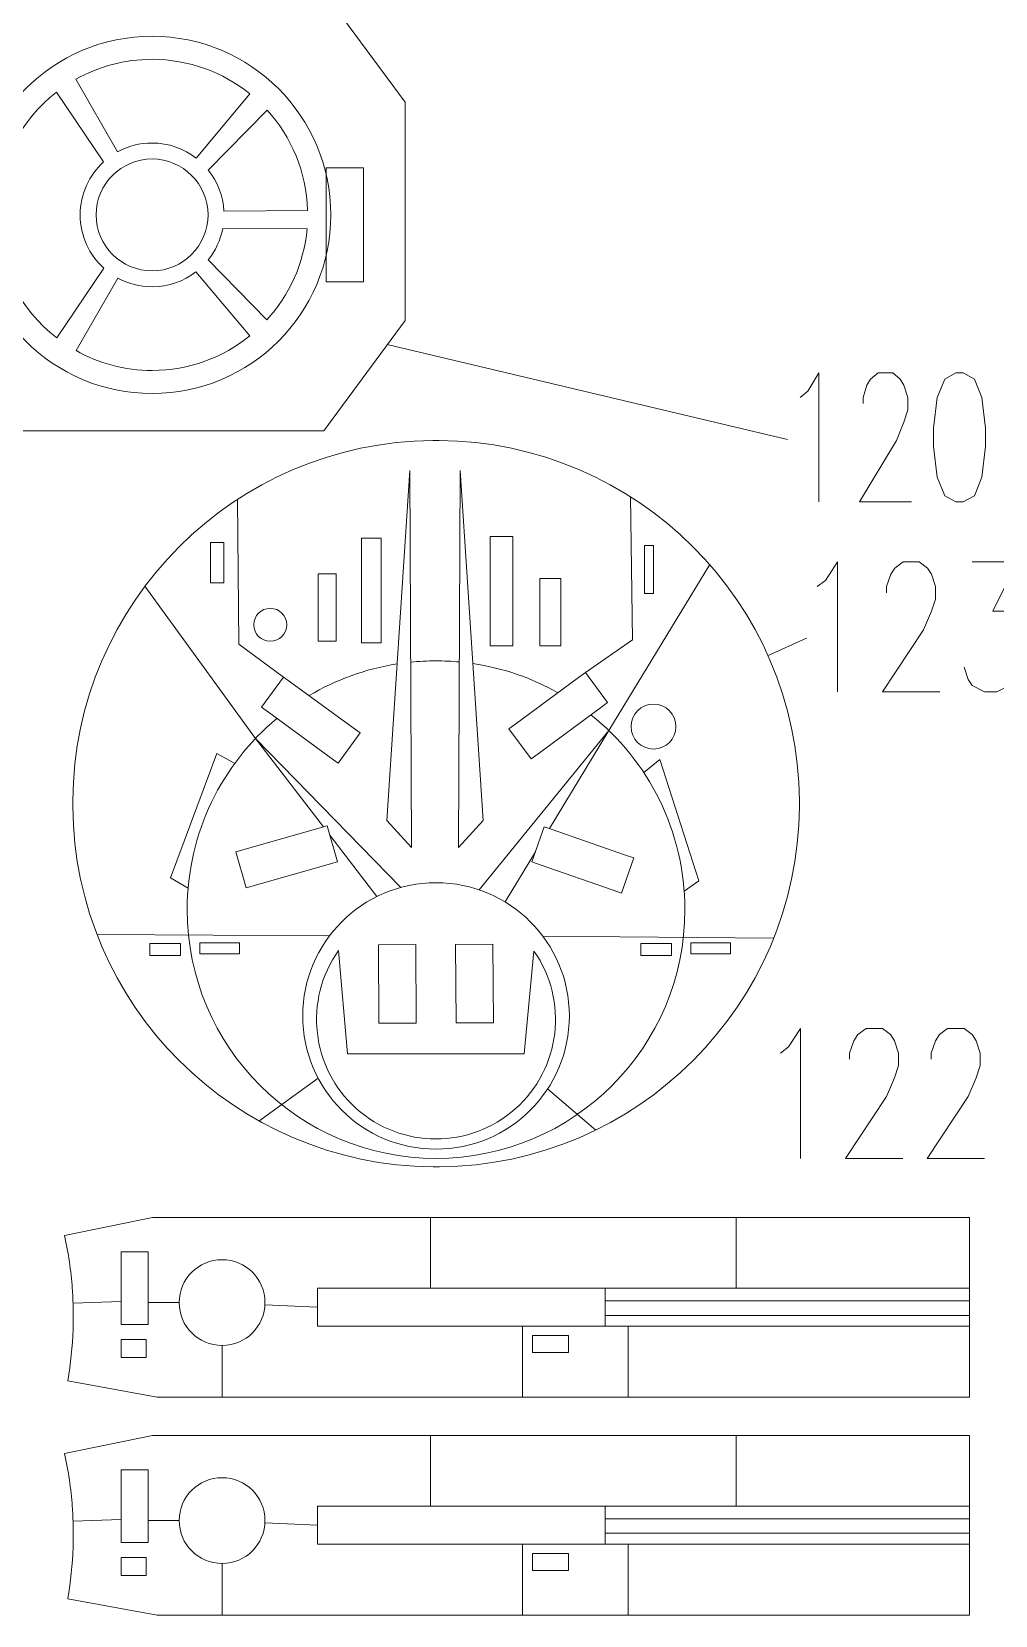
# Model space of a CAD drawing. Header units: millimetres. Extents: x -182 to 184, y -139 to 138.
# Drawn here: x -65.6 to 19.5, y -131.9 to 8.1 of the extents above; entities that cross this region are included whole.
import ezdxf

# ---------------------------------------------------------------- set-up
doc = ezdxf.new("R2010")
doc.units = ezdxf.units.MM
doc.header["$MEASUREMENT"] = 0
doc.layers.add('Layer 1', color=7, linetype='Continuous')

msp = doc.modelspace()

# ---------------------------------------------------------------- linework, layer by layer
at = {"layer": 'Layer 1', "color": 5, "lineweight": 9}
for points in [[(-49.8179, -40.6603), (-48.6273, -40.6603), (-48.6273, -37.0885), (-49.8179, -37.0885), (-49.8179, -40.6603)], [(-36.4569, -45.952), (-34.7371, -45.952), (-34.7371, -36.6916), (-36.4569, -36.6916), (-36.4569, -45.952)], [(-25.0798, -46.2165), (-23.0954, -46.2165), (-23.0954, -36.5593), (-25.0798, -36.5593), (-25.0798, -46.2165)], [(-11.4533, -41.5863), (-10.6597, -41.5863), (-10.6597, -37.3531), (-11.4533, -37.3531), (-11.4533, -41.5863)], [(-40.2932, -45.8197), (-38.7058, -45.8197), (-38.7058, -39.8665), (-40.2932, -39.8665), (-40.2932, -45.8197)], [(-20.7142, -46.2165), (-18.8622, -46.2165), (-18.8622, -40.2635), (-20.7142, -40.2635), (-20.7142, -46.2165)], [(-55.1758, -73.6011), (-52.4638, -73.6011), (-52.4638, -72.5427), (-55.1758, -72.5427), (-55.1758, -73.6011)], [(-50.744, -73.4688), (-47.2382, -73.4688), (-47.2382, -72.4766), (-50.744, -72.4766), (-50.744, -73.4688)], [(-11.7841, -73.6011), (-9.0721, -73.6011), (-9.0721, -72.5427), (-11.7841, -72.5427), (-11.7841, -73.6011)], [(-7.3523, -73.4688), (-3.8465, -73.4688), (-3.8465, -72.4766), (-7.3523, -72.4766), (-7.3523, -73.4688)], [(-57.6937, -106.2305), (-55.3125, -106.2305), (-55.3125, -99.7923), (-57.6937, -99.7923), (-57.6937, -106.2305)], [(-57.6937, -109.1408), (-55.4889, -109.1408), (-55.4889, -107.5534), (-57.6937, -107.5534), (-57.6937, -109.1408)], [(-21.3575, -108.6998), (-18.1825, -108.6998), (-18.1825, -107.2006), (-21.3575, -107.2006), (-21.3575, -108.6998)], [(-57.6937, -125.5037), (-55.3125, -125.5037), (-55.3125, -119.0655), (-57.6937, -119.0655), (-57.6937, -125.5037)], [(-57.6937, -128.414), (-55.4889, -128.414), (-55.4889, -126.8266), (-57.6937, -126.8266), (-57.6937, -128.414)], [(-21.3575, -127.973), (-18.1825, -127.973), (-18.1825, -126.4738), (-21.3575, -126.4738), (-21.3575, -127.973)]]:
    msp.add_lwpolyline(points, close=True, dxfattribs=at)
for centre, major_axis in [((-44.5267, -44.3645), (0, 1.4552)), ((-10.66, -53.3603), (0, 1.9844))]:
    msp.add_ellipse(centre, major_axis=major_axis, ratio=1, dxfattribs=at)
at = {"layer": 'Layer 1', "color": 1, "lineweight": 9}
for centre, major_axis in [((-29.8756, -78.9443), (0, 11.7788)), ((-48.7861, -104.2902), (0, 3.7923)), ((-48.7861, -123.5634), (0, 3.7923))]:
    msp.add_ellipse(centre, major_axis=major_axis, ratio=1, dxfattribs=at)
at = {"layer": 'Layer 1', "lineweight": 9}
for points, knots in [([(-32.6099, 0.5131), (-32.6099, 0.5131), (-32.6099, 1.8438), (-32.6099, 1.8438), (-32.6099, 1.8438), (-32.6099, 1.8438), (-39.327, 10.9552), (-39.327, 10.9552), (-39.327, 10.9552), (-39.327, 10.9552), (-70.3037, 10.9552), (-70.3037, 10.9552), (-70.3037, 10.9552), (-70.3037, 10.9552), (-77.3343, 1.4186), (-77.3343, 1.4186), (-77.3343, 1.4186), (-77.3343, 1.4186), (-77.3343, 0.5131), (-77.3343, 0.5131)], [0, 0, 0, 0, 0.16666667, 0.16666667, 0.16666667, 0.16666667, 0.33333333, 0.33333333, 0.33333333, 0.33333333, 0.5, 0.5, 0.5, 0.5, 0.66666667, 0.66666667, 0.66666667, 0.66666667, 1, 1, 1, 1]), ([(-32.6099, -13.9895), (-32.6099, -13.9895), (-32.6099, -11.0925), (-32.6099, -11.0925), (-32.6099, -11.0925), (-32.6099, -11.0925), (-32.6099, -0.0491), (-32.6099, -0.0491)], [0, 0, 0, 0, 0.33333333, 0.33333333, 0.33333333, 0.33333333, 1, 1, 1, 1]), ([(-36.273, -14.041), (-36.273, -14.041), (-39.575, -14.041), (-39.575, -14.041), (-39.575, -14.041), (-39.575, -14.041), (-39.575, -3.9581), (-39.575, -3.9581), (-39.575, -3.9581), (-39.575, -3.9581), (-36.273, -3.9581), (-36.273, -3.9581), (-36.273, -3.9581), (-36.273, -3.9581), (-36.273, -14.041), (-36.273, -14.041)], [0, 0, 0, 0, 0.2, 0.2, 0.2, 0.2, 0.4, 0.4, 0.4, 0.4, 0.6, 0.6, 0.6, 0.6, 1, 1, 1, 1]), ([(-77.3343, -14.5517), (-77.3343, -14.5517), (-77.3343, -17.4488), (-77.3343, -17.4488), (-77.3343, -17.4488), (-77.3343, -17.4488), (-70.1442, -27.2018), (-70.1442, -27.2018), (-70.1442, -27.2018), (-70.1442, -27.2018), (-39.8, -27.2018), (-39.8, -27.2018), (-39.8, -27.2018), (-39.8, -27.2018), (-32.6099, -17.4488), (-32.6099, -17.4488), (-32.6099, -17.4488), (-32.6099, -17.4488), (-32.6099, -14.5517), (-32.6099, -14.5517)], [0, 0, 0, 0, 0.16666667, 0.16666667, 0.16666667, 0.16666667, 0.33333333, 0.33333333, 0.33333333, 0.33333333, 0.5, 0.5, 0.5, 0.5, 0.66666667, 0.66666667, 0.66666667, 0.66666667, 1, 1, 1, 1]), ([(-38.5254, -56.5906), (-38.5254, -56.5906), (-39.1399, -56.1424), (-39.1399, -56.1424), (-39.1399, -56.1424), (-39.1399, -56.1424), (-44.6806, -52.101), (-44.6806, -52.101), (-44.6806, -52.101), (-44.6806, -52.101), (-45.2973, -51.6511), (-45.2973, -51.6511), (-45.2973, -51.6511), (-45.2973, -51.6511), (-43.3515, -48.9833), (-43.3515, -48.9833), (-43.3515, -48.9833), (-43.3515, -48.9833), (-42.7347, -49.4333), (-42.7347, -49.4333), (-42.7347, -49.4333), (-42.7347, -49.4333), (-37.1941, -53.4748), (-37.1941, -53.4748), (-37.1941, -53.4748), (-37.1941, -53.4748), (-36.5796, -53.9229), (-36.5796, -53.9229), (-36.5796, -53.9229), (-36.5796, -53.9229), (-38.5254, -56.5906), (-38.5254, -56.5906)], [0, 0, 0, 0, 0.11111111, 0.11111111, 0.11111111, 0.11111111, 0.22222222, 0.22222222, 0.22222222, 0.22222222, 0.33333333, 0.33333333, 0.33333333, 0.33333333, 0.44444444, 0.44444444, 0.44444444, 0.44444444, 0.55555556, 0.55555556, 0.55555556, 0.55555556, 0.66666667, 0.66666667, 0.66666667, 0.66666667, 0.77777778, 0.77777778, 0.77777778, 0.77777778, 1, 1, 1, 1]), ([(-15.3368, -51.6933), (-15.3368, -51.6933), (-20.8569, -55.7627), (-20.8569, -55.7627), (-20.8569, -55.7627), (-20.8569, -55.7627), (-21.47, -56.2149), (-21.47, -56.2149), (-21.47, -56.2149), (-21.47, -56.2149), (-23.4293, -53.5571), (-23.4293, -53.5571), (-23.4293, -53.5571), (-23.4293, -53.5571), (-22.8163, -53.1048), (-22.8163, -53.1048), (-22.8163, -53.1048), (-22.8163, -53.1048), (-17.2961, -49.0355), (-17.2961, -49.0355), (-17.2961, -49.0355), (-17.2961, -49.0355), (-16.6825, -48.5833), (-16.6825, -48.5833), (-16.6825, -48.5833), (-16.6825, -48.5833), (-14.7231, -51.2412), (-14.7231, -51.2412), (-14.7231, -51.2412), (-14.7231, -51.2412), (-15.3368, -51.6933), (-15.3368, -51.6933)], [0, 0, 0, 0, 0.11111111, 0.11111111, 0.11111111, 0.11111111, 0.22222222, 0.22222222, 0.22222222, 0.22222222, 0.33333333, 0.33333333, 0.33333333, 0.33333333, 0.44444444, 0.44444444, 0.44444444, 0.44444444, 0.55555556, 0.55555556, 0.55555556, 0.55555556, 0.66666667, 0.66666667, 0.66666667, 0.66666667, 0.77777778, 0.77777778, 0.77777778, 0.77777778, 1, 1, 1, 1]), ([(-38.597, -65.3232), (-38.597, -65.3232), (-46.6605, -67.6118), (-46.6605, -67.6118), (-46.6605, -67.6118), (-46.6605, -67.6118), (-47.562, -64.4353), (-47.562, -64.4353), (-47.562, -64.4353), (-47.562, -64.4353), (-39.4986, -62.1467), (-39.4986, -62.1467), (-39.4986, -62.1467), (-39.4986, -62.1467), (-38.597, -65.3232), (-38.597, -65.3232)], [0, 0, 0, 0, 0.2, 0.2, 0.2, 0.2, 0.4, 0.4, 0.4, 0.4, 0.6, 0.6, 0.6, 0.6, 1, 1, 1, 1]), ([(-12.4049, -64.9663), (-12.4049, -64.9663), (-13.4888, -68.0852), (-13.4888, -68.0852), (-13.4888, -68.0852), (-13.4888, -68.0852), (-14.209, -67.8351), (-14.209, -67.8351), (-14.209, -67.8351), (-14.209, -67.8351), (-20.6869, -65.5838), (-20.6869, -65.5838), (-20.6869, -65.5838), (-20.6869, -65.5838), (-21.4064, -65.3337), (-21.4064, -65.3337), (-21.4064, -65.3337), (-21.4064, -65.3337), (-20.3224, -62.2146), (-20.3224, -62.2146), (-20.3224, -62.2146), (-20.3224, -62.2146), (-19.603, -62.4648), (-19.603, -62.4648), (-19.603, -62.4648), (-19.603, -62.4648), (-13.125, -64.7161), (-13.125, -64.7161), (-13.125, -64.7161), (-13.125, -64.7161), (-12.4049, -64.9663), (-12.4049, -64.9663)], [0, 0, 0, 0, 0.11111111, 0.11111111, 0.11111111, 0.11111111, 0.22222222, 0.22222222, 0.22222222, 0.22222222, 0.33333333, 0.33333333, 0.33333333, 0.33333333, 0.44444444, 0.44444444, 0.44444444, 0.44444444, 0.55555556, 0.55555556, 0.55555556, 0.55555556, 0.66666667, 0.66666667, 0.66666667, 0.66666667, 0.77777778, 0.77777778, 0.77777778, 0.77777778, 1, 1, 1, 1]), ([(-31.6561, -72.6408), (-31.6561, -72.6408), (-31.6191, -79.5792), (-31.6191, -79.5792), (-31.6191, -79.5792), (-31.6191, -79.5792), (-34.921, -79.5969), (-34.921, -79.5969), (-34.921, -79.5969), (-34.921, -79.5969), (-34.958, -72.6584), (-34.958, -72.6584), (-34.958, -72.6584), (-34.958, -72.6584), (-31.6561, -72.6408), (-31.6561, -72.6408)], [0, 0, 0, 0, 0.2, 0.2, 0.2, 0.2, 0.4, 0.4, 0.4, 0.4, 0.6, 0.6, 0.6, 0.6, 1, 1, 1, 1]), ([(-24.8445, -72.6046), (-24.8445, -72.6046), (-24.8076, -79.5429), (-24.8076, -79.5429), (-24.8076, -79.5429), (-24.8076, -79.5429), (-28.1095, -79.5606), (-28.1095, -79.5606), (-28.1095, -79.5606), (-28.1095, -79.5606), (-28.1465, -72.6221), (-28.1465, -72.6221), (-28.1465, -72.6221), (-28.1465, -72.6221), (-24.8445, -72.6046), (-24.8445, -72.6046)], [0, 0, 0, 0, 0.2, 0.2, 0.2, 0.2, 0.4, 0.4, 0.4, 0.4, 0.6, 0.6, 0.6, 0.6, 1, 1, 1, 1]), ([(-21.2205, -73.2142), (-18.1515, -77.6105), (-18.8636, -83.6088), (-22.8767, -87.1644), (-22.8767, -87.1644), (-26.8897, -90.7199), (-32.9301, -90.7045), (-36.9248, -87.1283), (-36.9248, -87.1283), (-40.9195, -83.5522), (-41.5852, -77.5282), (-38.4937, -73.1477), (-38.4937, -73.1477), (-38.4937, -73.1477), (-37.7024, -82.2833), (-37.7024, -82.2833), (-37.7024, -82.2833), (-37.7024, -82.2833), (-22.0957, -82.2896), (-22.0957, -82.2896), (-22.0957, -82.2896), (-22.0957, -82.2896), (-21.2205, -73.2142), (-21.2205, -73.2142)], [0, 0, 0, 0, 0.14285714, 0.14285714, 0.14285714, 0.14285714, 0.28571429, 0.28571429, 0.28571429, 0.28571429, 0.42857143, 0.42857143, 0.42857143, 0.42857143, 0.57142857, 0.57142857, 0.57142857, 0.57142857, 0.71428571, 0.71428571, 0.71428571, 0.71428571, 1, 1, 1, 1]), ([(-30.6345, -96.7669), (-30.6345, -96.7669), (-54.9228, -96.7669), (-54.9228, -96.7669), (-54.9228, -96.7669), (-54.9228, -96.7669), (-62.7064, -98.3665), (-62.7064, -98.3665), (-62.7064, -98.3665), (-62.3667, -99.9076), (-62.138, -101.4677), (-62.0207, -103.0345), (-62.0207, -103.0345), (-61.9869, -103.5419), (-61.9635, -104.0503), (-61.9503, -104.5593)], [0, 0, 0, 0, 0.2, 0.2, 0.2, 0.2, 0.4, 0.4, 0.4, 0.4, 0.6, 0.6, 0.6, 0.6, 1, 1, 1, 1]), ([(16.5469, -112.6647), (16.5469, -112.6647), (17.2779, -112.6647), (17.2779, -112.6647), (17.2779, -112.6647), (17.2779, -112.6647), (17.2779, -96.7669), (17.2779, -96.7669), (17.2779, -96.7669), (17.2779, -96.7669), (16.5469, -96.7669), (16.5469, -96.7669)], [0, 0, 0, 0, 0.25, 0.25, 0.25, 0.25, 0.5, 0.5, 0.5, 0.5, 1, 1, 1, 1]), ([(-40.3654, -106.3685), (-40.3654, -106.3685), (-40.3654, -103.0272), (-40.3654, -103.0272), (-40.3654, -103.0272), (-40.3654, -103.0272), (-14.9229, -103.0272), (-14.9229, -103.0272), (-14.9229, -103.0272), (-14.9229, -103.0272), (-14.9229, -106.3685), (-14.9229, -106.3685), (-14.9229, -106.3685), (-14.9229, -106.3685), (-40.3654, -106.3685), (-40.3654, -106.3685)], [0, 0, 0, 0, 0.2, 0.2, 0.2, 0.2, 0.4, 0.4, 0.4, 0.4, 0.6, 0.6, 0.6, 0.6, 1, 1, 1, 1]), ([(-49.0672, -112.6647), (-49.0672, -112.6647), (-54.508, -112.6647), (-54.508, -112.6647), (-54.508, -112.6647), (-54.508, -112.6647), (-62.4185, -111.2031), (-62.4185, -111.2031), (-62.4185, -111.2031), (-62.1562, -109.694), (-62.0061, -108.1718), (-61.9542, -106.6476), (-61.9542, -106.6476), (-61.9391, -106.1386), (-61.9345, -105.6298), (-61.94, -105.1214)], [0, 0, 0, 0, 0.2, 0.2, 0.2, 0.2, 0.4, 0.4, 0.4, 0.4, 0.6, 0.6, 0.6, 0.6, 1, 1, 1, 1]), ([(-30.6345, -116.0401), (-30.6345, -116.0401), (-54.9228, -116.0401), (-54.9228, -116.0401), (-54.9228, -116.0401), (-54.9228, -116.0401), (-62.7064, -117.6397), (-62.7064, -117.6397), (-62.7064, -117.6397), (-62.3667, -119.1808), (-62.138, -120.7409), (-62.0207, -122.3077), (-62.0207, -122.3077), (-61.9869, -122.8151), (-61.9635, -123.3235), (-61.9503, -123.8325)], [0, 0, 0, 0, 0.2, 0.2, 0.2, 0.2, 0.4, 0.4, 0.4, 0.4, 0.6, 0.6, 0.6, 0.6, 1, 1, 1, 1]), ([(16.5469, -131.9379), (16.5469, -131.9379), (17.2779, -131.9379), (17.2779, -131.9379), (17.2779, -131.9379), (17.2779, -131.9379), (17.2779, -116.0401), (17.2779, -116.0401), (17.2779, -116.0401), (17.2779, -116.0401), (16.5469, -116.0401), (16.5469, -116.0401)], [0, 0, 0, 0, 0.25, 0.25, 0.25, 0.25, 0.5, 0.5, 0.5, 0.5, 1, 1, 1, 1]), ([(-40.3654, -125.6417), (-40.3654, -125.6417), (-40.3654, -122.3004), (-40.3654, -122.3004), (-40.3654, -122.3004), (-40.3654, -122.3004), (-14.9229, -122.3004), (-14.9229, -122.3004), (-14.9229, -122.3004), (-14.9229, -122.3004), (-14.9229, -125.6417), (-14.9229, -125.6417), (-14.9229, -125.6417), (-14.9229, -125.6417), (-40.3654, -125.6417), (-40.3654, -125.6417)], [0, 0, 0, 0, 0.2, 0.2, 0.2, 0.2, 0.4, 0.4, 0.4, 0.4, 0.6, 0.6, 0.6, 0.6, 1, 1, 1, 1]), ([(-49.0672, -131.9379), (-49.0672, -131.9379), (-54.508, -131.9379), (-54.508, -131.9379), (-54.508, -131.9379), (-54.508, -131.9379), (-62.4185, -130.4763), (-62.4185, -130.4763), (-62.4185, -130.4763), (-62.1562, -128.9672), (-62.0061, -127.445), (-61.9542, -125.9208), (-61.9542, -125.9208), (-61.9391, -125.4118), (-61.9345, -124.903), (-61.94, -124.3946)], [0, 0, 0, 0, 0.2, 0.2, 0.2, 0.2, 0.4, 0.4, 0.4, 0.4, 0.6, 0.6, 0.6, 0.6, 1, 1, 1, 1])]:
    msp.add_open_spline(points, degree=3, knots=knots, dxfattribs=at)
at = {"layer": 'Layer 1', "color": 1, "lineweight": 9}
for points, knots in [([(-54.9721, 7.6683), (-46.2507, 7.6683), (-39.1805, 0.5981), (-39.1805, -8.1233), (-39.1805, -8.1233), (-39.1805, -16.8447), (-46.2507, -23.9149), (-54.9721, -23.9149), (-54.9721, -23.9149), (-63.6935, -23.9149), (-70.7637, -16.8447), (-70.7637, -8.1233), (-70.7637, -8.1233), (-70.7637, 0.5981), (-63.6935, 7.6683), (-54.9721, 7.6683)], [0, 0, 0, 0, 0.2, 0.2, 0.2, 0.2, 0.4, 0.4, 0.4, 0.4, 0.6, 0.6, 0.6, 0.6, 1, 1, 1, 1]), ([(-54.9721, 5.6302), (-51.6947, 5.6302), (-48.6857, 4.4832), (-46.3229, 2.5696), (-46.3229, 2.5696), (-46.3229, 2.5696), (-51.0759, -3.1033), (-51.0759, -3.1033), (-51.0759, -3.1033), (-52.152, -2.2669), (-53.5037, -1.7686), (-54.9721, -1.7686), (-54.9721, -1.7686), (-56.0738, -1.7686), (-57.11, -2.0491), (-58.0133, -2.5424), (-58.0133, -2.5424), (-58.0133, -2.5424), (-61.7057, 3.8708), (-61.7057, 3.8708), (-61.7057, 3.8708), (-59.7153, 4.9906), (-57.4185, 5.6302), (-54.9721, 5.6302)], [0, 0, 0, 0, 0.14285714, 0.14285714, 0.14285714, 0.14285714, 0.28571429, 0.28571429, 0.28571429, 0.28571429, 0.42857143, 0.42857143, 0.42857143, 0.42857143, 0.57142857, 0.57142857, 0.57142857, 0.57142857, 0.71428571, 0.71428571, 0.71428571, 0.71428571, 1, 1, 1, 1]), ([(-59.2485, -12.8238), (-59.2485, -12.8238), (-63.3911, -18.9987), (-63.3911, -18.9987), (-63.3911, -18.9987), (-66.6364, -16.483), (-68.7256, -12.5473), (-68.7256, -8.1233), (-68.7256, -8.1233), (-68.7256, -3.7062), (-66.6431, 0.2242), (-63.4065, 2.7404), (-63.4065, 2.7404), (-63.4065, 2.7404), (-59.2628, -3.4361), (-59.2628, -3.4361), (-59.2628, -3.4361), (-60.5313, -4.5979), (-61.3268, -6.2676), (-61.3268, -8.1233), (-61.3268, -8.1233), (-61.3268, -9.986), (-60.5254, -11.6615), (-59.2485, -12.8238)], [0, 0, 0, 0, 0.14285714, 0.14285714, 0.14285714, 0.14285714, 0.28571429, 0.28571429, 0.28571429, 0.28571429, 0.42857143, 0.42857143, 0.42857143, 0.42857143, 0.57142857, 0.57142857, 0.57142857, 0.57142857, 0.71428571, 0.71428571, 0.71428571, 0.71428571, 1, 1, 1, 1]), ([(-48.6254, -7.803), (-48.6254, -7.803), (-41.2244, -7.7298), (-41.2244, -7.7298), (-41.2244, -7.7298), (-41.3204, -4.3148), (-42.661, -1.2112), (-44.8091, 1.1431), (-44.8091, 1.1431), (-44.8091, 1.1431), (-50.0013, -4.1646), (-50.0013, -4.1646), (-50.0013, -4.1646), (-49.1974, -5.1726), (-48.6936, -6.4304), (-48.6254, -7.803)], [0, 0, 0, 0, 0.2, 0.2, 0.2, 0.2, 0.4, 0.4, 0.4, 0.4, 0.6, 0.6, 0.6, 0.6, 1, 1, 1, 1]), ([(-54.9721, -3.1797), (-52.2418, -3.1797), (-50.0285, -5.393), (-50.0285, -8.1233), (-50.0285, -8.1233), (-50.0285, -10.8536), (-52.2418, -13.0669), (-54.9721, -13.0669), (-54.9721, -13.0669), (-57.7024, -13.0669), (-59.9157, -10.8536), (-59.9157, -8.1233), (-59.9157, -8.1233), (-59.9157, -5.393), (-57.7024, -3.1797), (-54.9721, -3.1797)], [0, 0, 0, 0, 0.2, 0.2, 0.2, 0.2, 0.4, 0.4, 0.4, 0.4, 0.6, 0.6, 0.6, 0.6, 1, 1, 1, 1]), ([(-44.8261, -17.4069), (-44.8261, -17.4069), (-50.0167, -12.1009), (-50.0167, -12.1009), (-50.0167, -12.1009), (-49.3779, -11.3061), (-48.9263, -10.3545), (-48.729, -9.3128), (-48.729, -9.3128), (-48.729, -9.3128), (-41.2736, -9.3495), (-41.2736, -9.3495), (-41.2736, -9.3495), (-41.547, -12.4435), (-42.8452, -15.243), (-44.8261, -17.4069)], [0, 0, 0, 0, 0.2, 0.2, 0.2, 0.2, 0.4, 0.4, 0.4, 0.4, 0.6, 0.6, 0.6, 0.6, 1, 1, 1, 1]), ([(-51.0934, -13.157), (-51.0934, -13.157), (-46.3401, -18.8302), (-46.3401, -18.8302), (-46.3401, -18.8302), (-48.7, -20.7356), (-51.7026, -21.8768), (-54.9721, -21.8768), (-54.9721, -21.8768), (-57.4124, -21.8768), (-59.7036, -21.2404), (-61.6906, -20.1258), (-61.6906, -20.1258), (-61.6906, -20.1258), (-57.9982, -13.7125), (-57.9982, -13.7125), (-57.9982, -13.7125), (-57.0984, -14.2006), (-56.0677, -14.478), (-54.9721, -14.478), (-54.9721, -14.478), (-53.5117, -14.478), (-52.1665, -13.9852), (-51.0934, -13.157)], [0, 0, 0, 0, 0.14285714, 0.14285714, 0.14285714, 0.14285714, 0.28571429, 0.28571429, 0.28571429, 0.28571429, 0.42857143, 0.42857143, 0.42857143, 0.42857143, 0.57142857, 0.57142857, 0.57142857, 0.57142857, 0.71428571, 0.71428571, 0.71428571, 0.71428571, 1, 1, 1, 1]), ([(2.3085, -24.2736), (2.3085, -24.2736), (2.9664, -23.7199), (2.9664, -23.7199), (2.9664, -23.7199), (2.9664, -23.7199), (3.9484, -22.0914), (3.9484, -22.0914), (3.9484, -22.0914), (3.9484, -22.0914), (3.9484, -33.4909), (3.9484, -33.4909)], [0, 0, 0, 0, 0.25, 0.25, 0.25, 0.25, 0.5, 0.5, 0.5, 0.5, 1, 1, 1, 1]), ([(7.8762, -24.811), (7.8762, -24.811), (7.8762, -24.2736), (7.8762, -24.2736), (7.8762, -24.2736), (7.8762, -24.2736), (8.2003, -23.1826), (8.2003, -23.1826), (8.2003, -23.1826), (8.2003, -23.1826), (8.5243, -22.6451), (8.5243, -22.6451), (8.5243, -22.6451), (8.5243, -22.6451), (9.1822, -22.0914), (9.1822, -22.0914), (9.1822, -22.0914), (9.1822, -22.0914), (10.4883, -22.0914), (10.4883, -22.0914), (10.4883, -22.0914), (10.4883, -22.0914), (11.1462, -22.6451), (11.1462, -22.6451), (11.1462, -22.6451), (11.1462, -22.6451), (11.4702, -23.1826), (11.4702, -23.1826), (11.4702, -23.1826), (11.4702, -23.1826), (11.8041, -24.2736), (11.8041, -24.2736), (11.8041, -24.2736), (11.8041, -24.2736), (11.8041, -25.3484), (11.8041, -25.3484), (11.8041, -25.3484), (11.8041, -25.3484), (11.4702, -26.4395), (11.4702, -26.4395), (11.4702, -26.4395), (11.4702, -26.4395), (10.8222, -28.068), (10.8222, -28.068), (10.8222, -28.068), (10.8222, -28.068), (7.5424, -33.4909), (7.5424, -33.4909), (7.5424, -33.4909), (7.5424, -33.4909), (12.1281, -33.4909), (12.1281, -33.4909)], [0, 0, 0, 0, 0.07142857, 0.07142857, 0.07142857, 0.07142857, 0.14285714, 0.14285714, 0.14285714, 0.14285714, 0.21428571, 0.21428571, 0.21428571, 0.21428571, 0.28571429, 0.28571429, 0.28571429, 0.28571429, 0.35714286, 0.35714286, 0.35714286, 0.35714286, 0.42857143, 0.42857143, 0.42857143, 0.42857143, 0.5, 0.5, 0.5, 0.5, 0.57142857, 0.57142857, 0.57142857, 0.57142857, 0.64285714, 0.64285714, 0.64285714, 0.64285714, 0.71428571, 0.71428571, 0.71428571, 0.71428571, 0.78571429, 0.78571429, 0.78571429, 0.78571429, 0.85714286, 0.85714286, 0.85714286, 0.85714286, 1, 1, 1, 1]), ([(16.056, -22.0914), (16.056, -22.0914), (15.074, -22.6451), (15.074, -22.6451), (15.074, -22.6451), (15.074, -22.6451), (14.4162, -24.2736), (14.4162, -24.2736), (14.4162, -24.2736), (14.4162, -24.2736), (14.0921, -26.9769), (14.0921, -26.9769), (14.0921, -26.9769), (14.0921, -26.9769), (14.0921, -28.6054), (14.0921, -28.6054), (14.0921, -28.6054), (14.0921, -28.6054), (14.4162, -31.325), (14.4162, -31.325), (14.4162, -31.325), (14.4162, -31.325), (15.074, -32.9535), (15.074, -32.9535), (15.074, -32.9535), (15.074, -32.9535), (16.056, -33.4909), (16.056, -33.4909), (16.056, -33.4909), (16.056, -33.4909), (16.7139, -33.4909), (16.7139, -33.4909), (16.7139, -33.4909), (16.7139, -33.4909), (17.6959, -32.9535), (17.6959, -32.9535), (17.6959, -32.9535), (17.6959, -32.9535), (18.344, -31.325), (18.344, -31.325), (18.344, -31.325), (18.344, -31.325), (18.6779, -28.6054), (18.6779, -28.6054), (18.6779, -28.6054), (18.6779, -28.6054), (18.6779, -26.9769), (18.6779, -26.9769), (18.6779, -26.9769), (18.6779, -26.9769), (18.344, -24.2736), (18.344, -24.2736), (18.344, -24.2736), (18.344, -24.2736), (17.6959, -22.6451), (17.6959, -22.6451), (17.6959, -22.6451), (17.6959, -22.6451), (16.7139, -22.0914), (16.7139, -22.0914), (16.7139, -22.0914), (16.7139, -22.0914), (16.056, -22.0914), (16.056, -22.0914)], [0, 0, 0, 0, 0.05882353, 0.05882353, 0.05882353, 0.05882353, 0.11764706, 0.11764706, 0.11764706, 0.11764706, 0.17647059, 0.17647059, 0.17647059, 0.17647059, 0.23529412, 0.23529412, 0.23529412, 0.23529412, 0.29411765, 0.29411765, 0.29411765, 0.29411765, 0.35294118, 0.35294118, 0.35294118, 0.35294118, 0.41176471, 0.41176471, 0.41176471, 0.41176471, 0.47058824, 0.47058824, 0.47058824, 0.47058824, 0.52941176, 0.52941176, 0.52941176, 0.52941176, 0.58823529, 0.58823529, 0.58823529, 0.58823529, 0.64705882, 0.64705882, 0.64705882, 0.64705882, 0.70588235, 0.70588235, 0.70588235, 0.70588235, 0.76470588, 0.76470588, 0.76470588, 0.76470588, 0.82352941, 0.82352941, 0.82352941, 0.82352941, 0.88235294, 0.88235294, 0.88235294, 0.88235294, 1, 1, 1, 1]), ([(-34.2333, -61.6731), (-34.2333, -61.6731), (-32.0499, -64.0544), (-32.0499, -64.0544), (-32.0499, -64.0544), (-32.0499, -64.0544), (-32.2059, -30.7169), (-32.2059, -30.7169), (-32.2059, -30.7169), (-32.2059, -30.7169), (-34.2333, -61.6731), (-34.2333, -61.6731)], [0, 0, 0, 0, 0.25, 0.25, 0.25, 0.25, 0.5, 0.5, 0.5, 0.5, 1, 1, 1, 1]), ([(-25.7039, -61.6731), (-25.7039, -61.6731), (-27.8873, -64.0544), (-27.8873, -64.0544), (-27.8873, -64.0544), (-27.8873, -64.0544), (-27.7313, -30.7169), (-27.7313, -30.7169), (-27.7313, -30.7169), (-27.7313, -30.7169), (-25.7039, -61.6731), (-25.7039, -61.6731)], [0, 0, 0, 0, 0.25, 0.25, 0.25, 0.25, 0.5, 0.5, 0.5, 0.5, 1, 1, 1, 1]), ([(3.8171, -40.9882), (3.8171, -40.9882), (4.5312, -40.4465), (4.5312, -40.4465), (4.5312, -40.4465), (4.5312, -40.4465), (5.6133, -38.8049), (5.6133, -38.8049), (5.6133, -38.8049), (5.6133, -38.8049), (5.6133, -50.2959), (5.6133, -50.2959)], [0, 0, 0, 0, 0.25, 0.25, 0.25, 0.25, 0.5, 0.5, 0.5, 0.5, 1, 1, 1, 1]), ([(9.9417, -41.5299), (9.9417, -41.5299), (9.9417, -40.9882), (9.9417, -40.9882), (9.9417, -40.9882), (9.9417, -40.9882), (10.3096, -39.8884), (10.3096, -39.8884), (10.3096, -39.8884), (10.3096, -39.8884), (10.6667, -39.3466), (10.6667, -39.3466), (10.6667, -39.3466), (10.6667, -39.3466), (11.3917, -38.8049), (11.3917, -38.8049), (11.3917, -38.8049), (11.3917, -38.8049), (12.831, -38.8049), (12.831, -38.8049), (12.831, -38.8049), (12.831, -38.8049), (13.5559, -39.3466), (13.5559, -39.3466), (13.5559, -39.3466), (13.5559, -39.3466), (13.913, -39.8884), (13.913, -39.8884), (13.913, -39.8884), (13.913, -39.8884), (14.2701, -40.9882), (14.2701, -40.9882), (14.2701, -40.9882), (14.2701, -40.9882), (14.2701, -42.0881), (14.2701, -42.0881), (14.2701, -42.0881), (14.2701, -42.0881), (13.913, -43.1715), (13.913, -43.1715), (13.913, -43.1715), (13.913, -43.1715), (13.188, -44.8131), (13.188, -44.8131), (13.188, -44.8131), (13.188, -44.8131), (9.5846, -50.2959), (9.5846, -50.2959), (9.5846, -50.2959), (9.5846, -50.2959), (14.6381, -50.2959), (14.6381, -50.2959)], [0, 0, 0, 0, 0.07142857, 0.07142857, 0.07142857, 0.07142857, 0.14285714, 0.14285714, 0.14285714, 0.14285714, 0.21428571, 0.21428571, 0.21428571, 0.21428571, 0.28571429, 0.28571429, 0.28571429, 0.28571429, 0.35714286, 0.35714286, 0.35714286, 0.35714286, 0.42857143, 0.42857143, 0.42857143, 0.42857143, 0.5, 0.5, 0.5, 0.5, 0.57142857, 0.57142857, 0.57142857, 0.57142857, 0.64285714, 0.64285714, 0.64285714, 0.64285714, 0.71428571, 0.71428571, 0.71428571, 0.71428571, 0.78571429, 0.78571429, 0.78571429, 0.78571429, 0.85714286, 0.85714286, 0.85714286, 0.85714286, 1, 1, 1, 1]), ([(17.5164, -38.8049), (17.5164, -38.8049), (21.4877, -38.8049), (21.4877, -38.8049), (21.4877, -38.8049), (21.4877, -38.8049), (19.3235, -43.1715), (19.3235, -43.1715), (19.3235, -43.1715), (19.3235, -43.1715), (20.4056, -43.1715), (20.4056, -43.1715), (20.4056, -43.1715), (20.4056, -43.1715), (21.1306, -43.7296), (21.1306, -43.7296), (21.1306, -43.7296), (21.1306, -43.7296), (21.4877, -44.2714), (21.4877, -44.2714), (21.4877, -44.2714), (21.4877, -44.2714), (21.8448, -45.9129), (21.8448, -45.9129), (21.8448, -45.9129), (21.8448, -45.9129), (21.8448, -47.0129), (21.8448, -47.0129), (21.8448, -47.0129), (21.8448, -47.0129), (21.4877, -48.6544), (21.4877, -48.6544), (21.4877, -48.6544), (21.4877, -48.6544), (20.7627, -49.7378), (20.7627, -49.7378), (20.7627, -49.7378), (20.7627, -49.7378), (19.6806, -50.2959), (19.6806, -50.2959), (19.6806, -50.2959), (19.6806, -50.2959), (18.5986, -50.2959), (18.5986, -50.2959), (18.5986, -50.2959), (18.5986, -50.2959), (17.5164, -49.7378), (17.5164, -49.7378), (17.5164, -49.7378), (17.5164, -49.7378), (17.1593, -49.1961), (17.1593, -49.1961), (17.1593, -49.1961), (17.1593, -49.1961), (16.8022, -48.0962), (16.8022, -48.0962)], [0, 0, 0, 0, 0.06666667, 0.06666667, 0.06666667, 0.06666667, 0.13333333, 0.13333333, 0.13333333, 0.13333333, 0.2, 0.2, 0.2, 0.2, 0.26666667, 0.26666667, 0.26666667, 0.26666667, 0.33333333, 0.33333333, 0.33333333, 0.33333333, 0.4, 0.4, 0.4, 0.4, 0.46666667, 0.46666667, 0.46666667, 0.46666667, 0.53333333, 0.53333333, 0.53333333, 0.53333333, 0.6, 0.6, 0.6, 0.6, 0.66666667, 0.66666667, 0.66666667, 0.66666667, 0.73333333, 0.73333333, 0.73333333, 0.73333333, 0.8, 0.8, 0.8, 0.8, 0.86666667, 0.86666667, 0.86666667, 0.86666667, 1, 1, 1, 1]), ([(-27.8105, -47.6501), (-28.4903, -47.5868), (-29.1792, -47.5544), (-29.8756, -47.5544), (-29.8756, -47.5544), (-30.6356, -47.5544), (-31.3865, -47.5931), (-32.1266, -47.6683)], [0, 0, 0, 0, 0.33333333, 0.33333333, 0.33333333, 0.33333333, 1, 1, 1, 1]), ([(-43.9414, -52.6402), (-48.7846, -56.6742), (-51.8675, -62.7503), (-51.8675, -69.5463), (-51.8675, -69.5463), (-51.8675, -81.692), (-42.0213, -91.5382), (-29.8756, -91.5382), (-29.8756, -91.5382), (-17.7299, -91.5382), (-7.8837, -81.692), (-7.8837, -69.5463), (-7.8837, -69.5463), (-7.8837, -62.5716), (-11.1307, -56.355), (-16.1954, -52.3262)], [0, 0, 0, 0, 0.2, 0.2, 0.2, 0.2, 0.4, 0.4, 0.4, 0.4, 0.6, 0.6, 0.6, 0.6, 1, 1, 1, 1]), ([(0.5502, -82.232), (0.5502, -82.232), (1.2643, -81.6903), (1.2643, -81.6903), (1.2643, -81.6903), (1.2643, -81.6903), (2.3464, -80.0487), (2.3464, -80.0487), (2.3464, -80.0487), (2.3464, -80.0487), (2.3464, -91.5397), (2.3464, -91.5397)], [0, 0, 0, 0, 0.25, 0.25, 0.25, 0.25, 0.5, 0.5, 0.5, 0.5, 1, 1, 1, 1]), ([(6.6748, -82.7737), (6.6748, -82.7737), (6.6748, -82.232), (6.6748, -82.232), (6.6748, -82.232), (6.6748, -82.232), (7.0427, -81.1321), (7.0427, -81.1321), (7.0427, -81.1321), (7.0427, -81.1321), (7.3998, -80.5904), (7.3998, -80.5904), (7.3998, -80.5904), (7.3998, -80.5904), (8.1248, -80.0487), (8.1248, -80.0487), (8.1248, -80.0487), (8.1248, -80.0487), (9.5641, -80.0487), (9.5641, -80.0487), (9.5641, -80.0487), (9.5641, -80.0487), (10.289, -80.5904), (10.289, -80.5904), (10.289, -80.5904), (10.289, -80.5904), (10.6461, -81.1321), (10.6461, -81.1321), (10.6461, -81.1321), (10.6461, -81.1321), (11.0032, -82.232), (11.0032, -82.232), (11.0032, -82.232), (11.0032, -82.232), (11.0032, -83.3319), (11.0032, -83.3319), (11.0032, -83.3319), (11.0032, -83.3319), (10.6461, -84.4153), (10.6461, -84.4153), (10.6461, -84.4153), (10.6461, -84.4153), (9.9211, -86.0569), (9.9211, -86.0569), (9.9211, -86.0569), (9.9211, -86.0569), (6.3177, -91.5397), (6.3177, -91.5397), (6.3177, -91.5397), (6.3177, -91.5397), (11.3712, -91.5397), (11.3712, -91.5397)], [0, 0, 0, 0, 0.07142857, 0.07142857, 0.07142857, 0.07142857, 0.14285714, 0.14285714, 0.14285714, 0.14285714, 0.21428571, 0.21428571, 0.21428571, 0.21428571, 0.28571429, 0.28571429, 0.28571429, 0.28571429, 0.35714286, 0.35714286, 0.35714286, 0.35714286, 0.42857143, 0.42857143, 0.42857143, 0.42857143, 0.5, 0.5, 0.5, 0.5, 0.57142857, 0.57142857, 0.57142857, 0.57142857, 0.64285714, 0.64285714, 0.64285714, 0.64285714, 0.71428571, 0.71428571, 0.71428571, 0.71428571, 0.78571429, 0.78571429, 0.78571429, 0.78571429, 0.85714286, 0.85714286, 0.85714286, 0.85714286, 1, 1, 1, 1]), ([(13.8924, -82.7737), (13.8924, -82.7737), (13.8924, -82.232), (13.8924, -82.232), (13.8924, -82.232), (13.8924, -82.232), (14.2495, -81.1321), (14.2495, -81.1321), (14.2495, -81.1321), (14.2495, -81.1321), (14.6174, -80.5904), (14.6174, -80.5904), (14.6174, -80.5904), (14.6174, -80.5904), (15.3317, -80.0487), (15.3317, -80.0487), (15.3317, -80.0487), (15.3317, -80.0487), (16.7817, -80.0487), (16.7817, -80.0487), (16.7817, -80.0487), (16.7817, -80.0487), (17.4958, -80.5904), (17.4958, -80.5904), (17.4958, -80.5904), (17.4958, -80.5904), (17.8637, -81.1321), (17.8637, -81.1321), (17.8637, -81.1321), (17.8637, -81.1321), (18.2208, -82.232), (18.2208, -82.232), (18.2208, -82.232), (18.2208, -82.232), (18.2208, -83.3319), (18.2208, -83.3319), (18.2208, -83.3319), (18.2208, -83.3319), (17.8637, -84.4153), (17.8637, -84.4153), (17.8637, -84.4153), (17.8637, -84.4153), (17.1387, -86.0569), (17.1387, -86.0569), (17.1387, -86.0569), (17.1387, -86.0569), (13.5353, -91.5397), (13.5353, -91.5397), (13.5353, -91.5397), (13.5353, -91.5397), (18.5779, -91.5397), (18.5779, -91.5397)], [0, 0, 0, 0, 0.07142857, 0.07142857, 0.07142857, 0.07142857, 0.14285714, 0.14285714, 0.14285714, 0.14285714, 0.21428571, 0.21428571, 0.21428571, 0.21428571, 0.28571429, 0.28571429, 0.28571429, 0.28571429, 0.35714286, 0.35714286, 0.35714286, 0.35714286, 0.42857143, 0.42857143, 0.42857143, 0.42857143, 0.5, 0.5, 0.5, 0.5, 0.57142857, 0.57142857, 0.57142857, 0.57142857, 0.64285714, 0.64285714, 0.64285714, 0.64285714, 0.71428571, 0.71428571, 0.71428571, 0.71428571, 0.78571429, 0.78571429, 0.78571429, 0.78571429, 0.85714286, 0.85714286, 0.85714286, 0.85714286, 1, 1, 1, 1])]:
    msp.add_open_spline(points, degree=3, knots=knots, dxfattribs=at)
for points in [[(-32.61, -0.0491), (-32.61, -0.0491), (-32.6098, 0.5131), (-32.6098, 0.5131)], [(-32.61, -14.5517), (-32.61, -14.5517), (-32.6098, -13.9895), (-32.6098, -13.9895)], [(1.173, -27.9801), (1.173, -27.9801), (-34.1845, -19.5847), (-34.1845, -19.5847)], [(-30.1694, -28.0612), (-30.1694, -28.0612), (-29.6072, -28.0612), (-29.6072, -28.0612)], [(-14.6025, -53.723), (-14.6025, -53.723), (-5.6696, -39.0373), (-5.6696, -39.0373)], [(-45.844, -54.425), (-45.844, -54.425), (-55.6117, -40.9483), (-55.6117, -40.9483)], [(2.8663, -45.5485), (2.8663, -45.5485), (-0.5377, -47.065), (-0.5377, -47.065)], [(-33.3263, -47.8236), (-36.1271, -48.2649), (-38.7522, -49.2352), (-41.0963, -50.6285)], [(-19.1042, -50.3684), (-21.3857, -49.0842), (-23.9196, -48.1953), (-26.6128, -47.7948)], [(-39.8278, -62.2401), (-39.8278, -62.2401), (-45.844, -54.425), (-45.844, -54.425)], [(-19.8466, -62.3801), (-19.8466, -62.3801), (-14.6025, -53.723), (-14.6025, -53.723)], [(-61.9885, -60.4586), (-61.9885, -60.4586), (-61.9883, -59.8964), (-61.9883, -59.8964)], [(2.2441, -60.4586), (2.2441, -60.4586), (2.2443, -59.8964), (2.2443, -59.8964)], [(-35.0984, -68.3838), (-35.0984, -68.3838), (-39.2643, -62.9722), (-39.2643, -62.9722)], [(-23.7756, -68.8661), (-23.7756, -68.8661), (-21.0976, -64.4453), (-21.0976, -64.4453)], [(-39.2949, -71.8709), (-39.2949, -71.8709), (-59.8428, -71.7566), (-59.8428, -71.7566)], [(-20.4345, -71.9), (-20.4345, -71.9), (-0.0216, -72.0616), (-0.0216, -72.0616)], [(-40.2894, -84.4532), (-40.2894, -84.4532), (-45.5239, -88.2347), (-45.5239, -88.2347)], [(-20.02, -85.397), (-20.02, -85.397), (-15.7675, -89.0495), (-15.7675, -89.0495)], [(-30.137, -92.2938), (-30.137, -92.2938), (-29.5748, -92.2938), (-29.5748, -92.2938)], [(-30.0723, -96.7669), (-30.0723, -96.7669), (-30.6345, -96.7669), (-30.6345, -96.7669)], [(16.5469, -96.7669), (16.5469, -96.7669), (15.9847, -96.7669), (15.9847, -96.7669)], [(-61.9384, -105.1213), (-61.9384, -105.1213), (-61.9498, -104.5593), (-61.9498, -104.5593)], [(-14.9229, -104.1455), (-14.9229, -104.1455), (17.2779, -104.1455), (17.2779, -104.1455)], [(-14.9229, -105.4155), (-14.9229, -105.4155), (17.2779, -105.4155), (17.2779, -105.4155)], [(-48.7861, -108.0825), (-48.7861, -108.0825), (-48.7861, -112.6647), (-48.7861, -112.6647)], [(-48.505, -112.6647), (-48.505, -112.6647), (-49.0672, -112.6647), (-49.0672, -112.6647)], [(16.5469, -112.6647), (16.5469, -112.6647), (15.9847, -112.6647), (15.9847, -112.6647)], [(-30.0723, -116.0401), (-30.0723, -116.0401), (-30.6345, -116.0401), (-30.6345, -116.0401)], [(16.5469, -116.0401), (16.5469, -116.0401), (15.9847, -116.0401), (15.9847, -116.0401)], [(-61.9384, -124.3945), (-61.9384, -124.3945), (-61.9498, -123.8325), (-61.9498, -123.8325)], [(-14.9229, -123.4187), (-14.9229, -123.4187), (17.2779, -123.4187), (17.2779, -123.4187)], [(-14.9229, -124.6887), (-14.9229, -124.6887), (17.2779, -124.6887), (17.2779, -124.6887)], [(-48.7861, -127.3557), (-48.7861, -127.3557), (-48.7861, -131.9379), (-48.7861, -131.9379)], [(-48.505, -131.9379), (-48.505, -131.9379), (-49.0672, -131.9379), (-49.0672, -131.9379)], [(16.5469, -131.9379), (16.5469, -131.9379), (15.9847, -131.9379), (15.9847, -131.9379)]]:
    msp.add_open_spline(points, degree=3, dxfattribs=at)
at = {"layer": 'Layer 1', "lineweight": 9}
for points in [[(-61.9848, -59.8964), (-61.8344, -42.388), (-47.6757, -28.2239), (-30.1694, -28.0649)], [(-29.6072, -28.0645), (-12.0859, -28.2063), (2.0901, -42.3772), (2.2406, -59.8964)], [(-30.137, -92.2905), (-47.6583, -92.1487), (-61.8343, -77.9778), (-61.9848, -60.4586)], [(2.2406, -60.4586), (2.0902, -77.967), (-12.0685, -92.1311), (-29.5748, -92.2901)], [(15.9848, -96.7669), (15.9848, -96.7669), (-30.0723, -96.7669), (-30.0723, -96.7669)], [(-48.505, -112.6647), (-48.505, -112.6647), (15.9848, -112.6647), (15.9848, -112.6647)], [(15.9848, -116.0401), (15.9848, -116.0401), (-30.0723, -116.0401), (-30.0723, -116.0401)], [(-48.505, -131.9379), (-48.505, -131.9379), (15.9848, -131.9379), (15.9848, -131.9379)]]:
    msp.add_open_spline(points, degree=3, dxfattribs=at)
at = {"layer": 'Layer 1', "color": 5, "lineweight": 9}
for points, knots in [([(-43.3515, -48.9833), (-43.3515, -48.9833), (-47.3056, -46.0841), (-47.3056, -46.0841), (-47.3056, -46.0841), (-47.3056, -46.0841), (-47.4268, -33.2597), (-47.4268, -33.2597)], [0, 0, 0, 0, 0.33333333, 0.33333333, 0.33333333, 0.33333333, 1, 1, 1, 1]), ([(-16.6825, -48.5833), (-16.6825, -48.5833), (-12.5129, -45.6872), (-12.5129, -45.6872), (-12.5129, -45.6872), (-12.5129, -45.6872), (-12.687, -33.032), (-12.687, -33.032)], [0, 0, 0, 0, 0.33333333, 0.33333333, 0.33333333, 0.33333333, 1, 1, 1, 1]), ([(-47.6687, -56.6191), (-47.6687, -56.6191), (-49.2553, -55.7419), (-49.2553, -55.7419), (-49.2553, -55.7419), (-49.2553, -55.7419), (-53.3563, -66.7221), (-53.3563, -66.7221), (-53.3563, -66.7221), (-53.3563, -66.7221), (-51.7866, -67.6466), (-51.7866, -67.6466)], [0, 0, 0, 0, 0.25, 0.25, 0.25, 0.25, 0.5, 0.5, 0.5, 0.5, 1, 1, 1, 1]), ([(-11.5154, -57.4363), (-11.5154, -57.4363), (-10.0969, -56.271), (-10.0969, -56.271), (-10.0969, -56.271), (-10.0969, -56.271), (-6.6573, -66.9867), (-6.6573, -66.9867), (-6.6573, -66.9867), (-6.6573, -66.9867), (-7.9433, -67.9148), (-7.9433, -67.9148)], [0, 0, 0, 0, 0.25, 0.25, 0.25, 0.25, 0.5, 0.5, 0.5, 0.5, 1, 1, 1, 1])]:
    msp.add_open_spline(points, degree=3, knots=knots, dxfattribs=at)
for points in [[(-45.844, -54.425), (-45.844, -54.425), (-32.9879, -67.581), (-32.9879, -67.581)], [(-14.6025, -53.723), (-14.6025, -53.723), (-26.0581, -67.7979), (-26.0581, -67.7979)], [(-30.3534, -103.0272), (-30.3534, -103.0272), (-30.3534, -96.7669), (-30.3534, -96.7669)], [(-3.3658, -96.7669), (-3.3658, -96.7669), (-3.3658, -103.0272), (-3.3658, -103.0272)], [(-14.9229, -103.0272), (-14.9229, -103.0272), (17.2779, -103.0272), (17.2779, -103.0272)], [(-57.6937, -104.202), (-57.6937, -104.202), (-61.9483, -104.3512), (-61.9483, -104.3512)], [(-52.5784, -104.2902), (-52.5784, -104.2902), (-55.3125, -104.2902), (-55.3125, -104.2902)], [(-40.3654, -104.6978), (-40.3654, -104.6978), (-44.9982, -104.4752), (-44.9982, -104.4752)], [(-22.2395, -106.3685), (-22.2395, -106.3685), (-22.2395, -112.6647), (-22.2395, -112.6647)], [(-14.9229, -106.3685), (-14.9229, -106.3685), (17.2779, -106.3685), (17.2779, -106.3685)], [(-12.8909, -106.3685), (-12.8909, -106.3685), (-12.8909, -112.6647), (-12.8909, -112.6647)], [(-30.3534, -122.3004), (-30.3534, -122.3004), (-30.3534, -116.0401), (-30.3534, -116.0401)], [(-3.3658, -116.0401), (-3.3658, -116.0401), (-3.3658, -122.3004), (-3.3658, -122.3004)], [(-14.9229, -122.3004), (-14.9229, -122.3004), (17.2779, -122.3004), (17.2779, -122.3004)], [(-57.6937, -123.4752), (-57.6937, -123.4752), (-61.9483, -123.6244), (-61.9483, -123.6244)], [(-52.5784, -123.5634), (-52.5784, -123.5634), (-55.3125, -123.5634), (-55.3125, -123.5634)], [(-40.3654, -123.971), (-40.3654, -123.971), (-44.9982, -123.7484), (-44.9982, -123.7484)], [(-22.2395, -125.6417), (-22.2395, -125.6417), (-22.2395, -131.9379), (-22.2395, -131.9379)], [(-14.9229, -125.6417), (-14.9229, -125.6417), (17.2779, -125.6417), (17.2779, -125.6417)], [(-12.8909, -125.6417), (-12.8909, -125.6417), (-12.8909, -131.9379), (-12.8909, -131.9379)]]:
    msp.add_open_spline(points, degree=3, dxfattribs=at)

doc.saveas('drawing.dxf')
